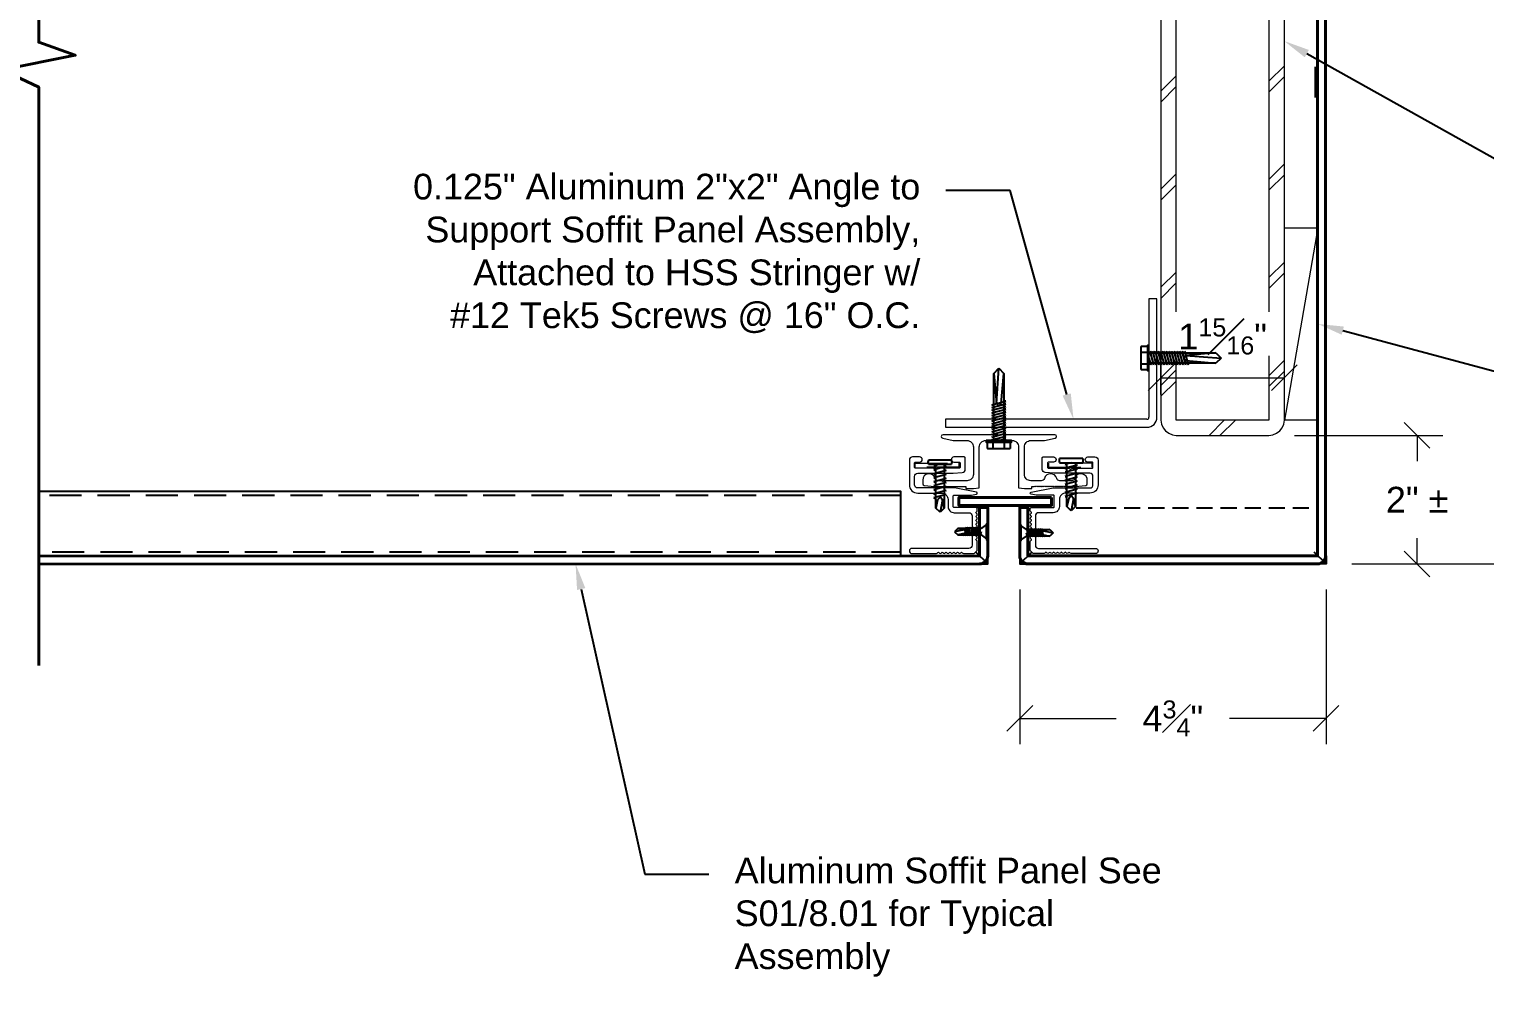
# Model space of a CAD drawing. Header units: inches. Extents: x -301 to 39679, y -468 to 370.
# Drawn here: x 589.85 to 612.51, y 79.91 to 94.74 of the extents above; entities that cross this region are included whole.
import ezdxf
from ezdxf import colors
from ezdxf.entities.mleader import LeaderData, LeaderLine
from ezdxf.math import Vec2, Vec3

# ---------------------------------------------------------------- set-up
doc = ezdxf.new("R2010")
doc.units = ezdxf.units.IN
doc.header["$MEASUREMENT"] = 0
doc.linetypes.add('DASHED', pattern=[0.75, 0.5, -0.25])
doc.linetypes.add('DASHED2', pattern=[0.375, 0.25, -0.125])
doc.layers.get('Defpoints').update_dxf_attribs({"color": 3})
for name, color, linetype, lineweight in [('NSE-By_Others', 252, 'Continuous', 0), ('NSE-Call-Outs', 51, 'Continuous', 13), ('NSE-Dimensions', 51, 'Continuous', 13), ('NSE-Furring 01', 30, 'Continuous', 18), ('NSE-Hardware', 111, 'Continuous', 25), ('NSE-Notes', 11, 'Continuous', 40), ('NSE-Panels 01', 1, 'Continuous', 40)]:
    doc.layers.add(name, color=color, linetype=linetype, lineweight=lineweight)
doc.layers.add('NSE-Construction', color=86, linetype='Continuous', plot=False)
doc.layers.add('Wipeouts', color=7, linetype='Continuous')
doc.styles.add('004 - NSSM - Standard', font='arial.ttf', dxfattribs={"height": 0.4})
doc.styles.add('3_0-0_TEXT', font='simplex.shx', dxfattribs={"width": 0.7, "height": 0.375})
doc.dimstyles.new('$$$FASTENER$$$', dxfattribs={"dimtxt": 0.375, "dimasz": 0, "dimexe": 0, "dimexo": 0, "dimgap": 0, "dimtad": 0, "dimtih": 1, "dimtoh": 1, "dimdec": 4, "dimzin": 3, "dimdsep": 46, "dimlunit": 4, "dimtxsty": '3_0-0_TEXT', "dimblk": 'NONE', "dimcen": 0, "dimclrd": 256, "dimclre": 256, "dimclrt": 256, "dimadec": 0, "dimazin": 0, "dimtfac": 0.375, "dimtdec": 4, "dimtofl": 0, "dimtmove": 1, "dimatfit": 3, "dimldrblk": 'NONE', "dimfxl": 1, "dimtolj": 1, "dimtzin": 0, "dimarcsym": 0})
doc.dimstyles.new('004 - NSSM - Standard$0', dxfattribs={"dimtxt": 0.4, "dimasz": 0.4, "dimexe": 0.4, "dimexo": 0.4, "dimgap": 0.4, "dimtad": 0, "dimdec": 4, "dimzin": 3, "dimdsep": 46, "dimlunit": 5, "dimtxsty": '004 - NSSM - Standard', "dimblk": 'OBLIQUE', "dimcen": 0.4, "dimclrd": 256, "dimclre": 256, "dimclrt": 256, "dimazin": 0, "dimtfac": 0.7, "dimtdec": 4, "dimtmove": 1, "dimatfit": 2, "dimfxl": 1, "dimtfill": 1, "dimtfillclr": 11, "dimfrac": 1, "dimtolj": 1, "dimtzin": 0, "dimlwd": 0, "dimlwe": 0, "dimarcsym": 0})

# ---------------------------------------------------------------- blocks, each defined once
blk = doc.blocks.new('*U49')
at = {"linetype": 'Continuous'}
blk.add_lwpolyline([(0.642, 1.543), (0.77, 1.543, -0.414214), (0.9, 1.413), (0.9, 1.041, 0.414214), (1, 0.941), (1.109, 0.941, -0.414214), (1.205, 0.845), (1.205, 0.616, 0.414214), (1.255, 0.566), (1.71, 0.566, 0.414214), (1.76, 0.616), (1.76, 1.503, -1), (1.84, 1.503), (1.84, 1.121, -0.302776), (1.827, 1.103, 0.666667), (1.827, 1.08, -0.666667), (1.827, 1.043, 0.666667), (1.827, 1.02, -0.666667), (1.827, 0.983, 0.666667), (1.827, 0.96, -0.666667), (1.827, 0.923, 0.666667), (1.827, 0.9, -0.666667), (1.827, 0.863, 0.666667), (1.827, 0.84, -0.666667), (1.827, 0.803, 0.666667), (1.827, 0.78, -0.666667), (1.827, 0.743, 0.666667), (1.827, 0.72, -0.302776), (1.84, 0.701), (1.84, 0.539, -0.198912), (1.835, 0.528), (1.797, 0.491, -0.198912), (1.786, 0.486), (1.654, 0.486, -0.302776), (1.636, 0.498, 0.666667), (1.612, 0.498, -0.666667), (1.576, 0.498, 0.666667), (1.552, 0.498, -0.666667), (1.516, 0.498, 0.666667), (1.492, 0.498, -0.666667), (1.456, 0.498, 0.666667), (1.432, 0.498, -0.666667), (1.396, 0.498, 0.666667), (1.372, 0.498, -0.666667), (1.336, 0.498, 0.666667), (1.312, 0.498, -0.666667), (1.276, 0.498, 0.666667), (1.252, 0.498, -0.666667), (1.216, 0.498, 0.666667), (1.192, 0.498, -0.302776), (1.174, 0.486), (1.141, 0.486, -0.414214), (1.125, 0.502), (1.125, 0.845, 0.414214), (1.109, 0.861), (0.948, 0.861, 0.414214), (0.932, 0.845), (0.932, 0.58, -0.045635), (0.931, 0.577), (0.917, 0.5, -0.832406), (0.883, 0.5), (0.82, 0.843, -0.045635), (0.82, 0.845), (0.82, 1.413, 0.414214), (0.77, 1.463), (0.642, 1.463, 0.414214), (0.592, 1.413), (0.592, 0.861, -0.01996), (0.592, 0.86), (0.581, 0.719, -0.391021), (0.531, 0.673), (0.354, 0.673, -0.414214), (0.338, 0.689), (0.338, 0.849, -1), (0.418, 0.849), (0.418, 0.769, 0.414214), (0.434, 0.753), (0.496, 0.753, 0.414214), (0.512, 0.769), (0.512, 1.086, -0.262938), (0.52, 1.1, 0.564932), (0.52, 1.125, -0.262938), (0.512, 1.139), (0.512, 1.447, 0.414214), (0.496, 1.463), (0.434, 1.463, 0.414214), (0.418, 1.447), (0.418, 1.383, -1), (0.338, 1.383), (0.338, 1.493, -0.414214), (0.388, 1.543), (0.706, 1.543)], format="xyb", dxfattribs=at)
at = {"linetype": 'DASHED', "lineweight": 0, "transparency": 16777216}
blk.add_lwpolyline([(0.496, 0.772), (0.496, 1.452), (0.434, 1.452), (0.434, 0.772)], close=True, dxfattribs=at)
blk = doc.blocks.new('_None')
blk = doc.blocks.new('*U48')
at = {"transparency": 16777216}
blk.add_lwpolyline([(0.798, -0.617), (0.806, -0.625), (0.798, -0.632), (0.806, -0.64), (0.798, -0.647), (0.806, -0.655), (0.798, -0.662), (0.806, -0.67), (0.798, -0.677), (0.806, -0.685), (0.798, -0.692), (0.806, -0.7), (0.798, -0.707), (0.806, -0.715), (0.798, -0.722), (0.806, -0.73), (0.798, -0.737), (0.806, -0.745), (0.798, -0.752), (0.806, -0.76), (0.798, -0.767), (0.806, -0.775), (0.798, -0.782), (0.806, -0.79), (0.798, -0.797), (0.806, -0.805), (0.798, -0.812), (0.806, -0.82), (0.798, -0.827), (0.806, -0.835), (0.798, -0.842), (0.806, -0.85), (0.798, -0.857), (0.806, -0.865), (0.798, -0.872), (0.806, -0.88), (0.798, -0.887), (0.806, -0.895), (0.798, -0.902), (0.806, -0.91), (0.798, -0.917), (0.806, -0.925), (0.798, -0.932), (0.806, -0.94), (0.798, -0.947), (0.806, -0.955), (0.798, -0.962), (0.806, -0.97), (0.798, -0.977), (0.806, -0.985), (0.798, -0.992), (0.806, -1), (0.798, -1.007), (0.806, -1.015), (0.798, -1.022), (0.806, -1.03), (0.798, -1.037), (0.806, -1.045), (0.798, -1.052), (0.806, -1.06), (0.798, -1.067), (0.806, -1.075), (0.798, -1.082), (0.806, -1.09), (0.798, -1.097), (0.806, -1.105), (0.798, -1.112), (0.806, -1.12), (0.798, -1.127), (0.806, -1.135), (0.798, -1.142), (0.806, -1.15), (0.798, -1.157), (0.806, -1.165), (0.806, -1.187), (0.789, -1.35, -0.383421), (0.761, -1.375), (0.716, -1.375, -0.918526), (0.679, -1.179, 0.337188), (0.716, -1.131), (0.716, -0.948, 0.337188), (0.679, -0.9, -0.760886), (0.679, -0.707, 0.337188), (0.716, -0.659), (0.716, -0.497, 0.414214), (0.616, -0.397), (0.19, -0.397, 0.414214), (0.09, -0.497), (0.09, -0.71), (0.055, -0.875, -0.900068), (0, -0.87), (0, -0.015, 1), (0, 0.015), (0, 0.87, -0.900068), (0.055, 0.875), (0.09, 0.71), (0.09, 0.497, 0.414214), (0.19, 0.397), (0.616, 0.397, 0.414214), (0.716, 0.497), (0.716, 0.835, 1), (0.716, 0.855), (0.716, 0.869, 1), (0.716, 0.889), (0.716, 0.943, 0.337188), (0.679, 0.991, -0.873386), (0.706, 1.187), (0.761, 1.187, -0.383421), (0.789, 1.163), (0.806, 1), (0.806, 0.513), (0.836, 0.513), (0.836, 0.397), (0.825, 0.307), (0.19, 0.307, 0.414214), (0.09, 0.207), (0.09, 0.015, 1), (0.09, -0.015), (0.09, -0.207, 0.414214), (0.19, -0.307), (0.825, -0.307), (0.836, -0.397), (0.836, -0.513), (0.806, -0.513), (0.806, -0.55), (0.798, -0.557), (0.806, -0.565), (0.798, -0.572), (0.806, -0.58), (0.798, -0.587), (0.806, -0.595), (0.798, -0.602), (0.806, -0.61)], format="xyb", close=True, dxfattribs=at)
blk = doc.blocks.new('_Oblique')
at = {"color": 0, "linetype": 'ByBlock', "lineweight": -2}
blk.add_line((-0.5, -0.5), (0.5, 0.5), dxfattribs=at)
blk = doc.blocks.new('*D319')
at = {"layer": 'Defpoints', "color": 0, "transparency": 16777216}
for p in [(610.029, 104.805), (622.499, 104.805), (610.035, 86.416)]:
    blk.add_point(p, dxfattribs=at)
at = {"layer": 'NSE-Dimensions', "color": 51, "lineweight": 0, "transparency": 16777216}
for p, q in [((610.429, 104.805), (622.899, 104.805)), ((622.499, 104.805), (622.499, 96.3)), ((622.499, 86.416), (622.499, 94.921)), ((610.435, 86.416), (622.899, 86.416))]:
    blk.add_line(p, q, dxfattribs=at)
at = {"layer": 'NSE-Dimensions', "color": 51, "lineweight": 0, "transparency": 16777216, "xscale": 0.4, "yscale": 0.4, "zscale": 0.4}
for p, rotation in [((622.499, 104.805), 90), ((622.499, 86.416), 270)]:
    blk.add_blockref('_Oblique', p, dxfattribs=dict(at, rotation=rotation))
at = {"layer": 'NSE-Dimensions', "transparency": 16777216, "insert": (622.499, 95.611), "char_height": 0.4, "attachment_point": 5, "style": '004 - NSSM - Standard', "bg_fill": 3, "box_fill_scale": 1.25, "bg_fill_color": 256, "bg_fill_true_color": 13158600, "bg_fill_transparency": 0}
blk.add_mtext('\\A1;FV 18{\\H0.7x;\\S3#8;}"', dxfattribs=at)
blk = doc.blocks.new('*D325')
at = {"layer": 'Defpoints', "color": 0, "transparency": 16777216}
for p in [(609.143, 88.416), (610.035, 86.416), (611.453, 86.416)]:
    blk.add_point(p, dxfattribs=at)
at = {"layer": 'NSE-Dimensions', "color": 51, "lineweight": 0, "transparency": 16777216}
for p, q in [((609.543, 88.416), (611.853, 88.416)), ((611.453, 88.416), (611.453, 88.017)), ((611.453, 86.416), (611.453, 86.815)), ((610.435, 86.416), (611.853, 86.416))]:
    blk.add_line(p, q, dxfattribs=at)
at = {"layer": 'NSE-Dimensions', "color": 51, "lineweight": 0, "transparency": 16777216, "xscale": 0.4, "yscale": 0.4, "zscale": 0.4}
for p, rotation in [((611.453, 88.416), 90), ((611.453, 86.416), 270)]:
    blk.add_blockref('_Oblique', p, dxfattribs=dict(at, rotation=rotation))
at = {"layer": 'NSE-Dimensions', "transparency": 16777216, "insert": (611.453, 87.416), "char_height": 0.4, "attachment_point": 5, "style": '004 - NSSM - Standard', "bg_fill": 3, "box_fill_scale": 1.25, "bg_fill_color": 256, "bg_fill_true_color": 13158600, "bg_fill_transparency": 0}
blk.add_mtext('\\A1;2" %%P', dxfattribs=at)
blk = doc.blocks.new('*D320')
at = {"layer": 'Defpoints', "color": 0, "transparency": 16777216}
for p in [(605.27, 86.416), (610.035, 86.416), (610.035, 84.013)]:
    blk.add_point(p, dxfattribs=at)
at = {"layer": 'NSE-Dimensions', "color": 51, "lineweight": 0, "transparency": 16777216}
for p, q in [((605.27, 86.016), (605.27, 83.613)), ((610.035, 86.016), (610.035, 83.613)), ((605.27, 84.013), (606.77, 84.013)), ((610.035, 84.013), (608.535, 84.013))]:
    blk.add_line(p, q, dxfattribs=at)
at = {"layer": 'NSE-Dimensions', "color": 51, "lineweight": 0, "transparency": 16777216, "xscale": 0.4, "yscale": 0.4, "zscale": 0.4, "rotation": 180}
blk.add_blockref('_Oblique', (605.27, 84.013), dxfattribs=at)
at = {"layer": 'NSE-Dimensions', "color": 51, "lineweight": 0, "transparency": 16777216, "xscale": 0.4, "yscale": 0.4, "zscale": 0.4}
blk.add_blockref('_Oblique', (610.035, 84.013), dxfattribs=at)
at = {"layer": 'NSE-Dimensions', "transparency": 16777216, "insert": (607.652, 84.013), "char_height": 0.4, "attachment_point": 5, "style": '004 - NSSM - Standard', "bg_fill": 3, "box_fill_scale": 1.25, "bg_fill_color": 256, "bg_fill_true_color": 13158600, "bg_fill_transparency": 0}
blk.add_mtext('\\A1;4{\\H0.7x;\\S3#4;}"', dxfattribs=at)
blk = doc.blocks.new('*D326')
at = {"layer": 'Defpoints', "color": 0, "transparency": 16777216}
for p in [(609.387, 89.312), (607.467, 88.653), (609.387, 88.653)]:
    blk.add_point(p, dxfattribs=at)
at = {"layer": 'NSE-Construction', "lineweight": 0, "transparency": 16777216}
for p, q in [((607.467, 89.053), (607.467, 89.712)), ((609.387, 89.053), (609.387, 89.712)), ((607.467, 89.312), (609.387, 89.312))]:
    blk.add_line(p, q, dxfattribs=at)
at = {"layer": 'NSE-Construction', "lineweight": 0, "transparency": 16777216, "xscale": 0.4, "yscale": 0.4, "zscale": 0.4, "rotation": 180}
blk.add_blockref('_Oblique', (607.467, 89.312), dxfattribs=at)
at = {"layer": 'NSE-Construction', "lineweight": 0, "transparency": 16777216, "xscale": 0.4, "yscale": 0.4, "zscale": 0.4}
blk.add_blockref('_Oblique', (609.387, 89.312), dxfattribs=at)
at = {"layer": 'NSE-Construction', "transparency": 16777216, "insert": (608.427, 89.955), "char_height": 0.4, "attachment_point": 5, "style": '004 - NSSM - Standard', "bg_fill": 3, "box_fill_scale": 1.25, "bg_fill_color": 256, "bg_fill_true_color": 13158600, "bg_fill_transparency": 0}
blk.add_mtext('\\A1;1{\\H0.7x;\\S15#16;}"', dxfattribs=at)
blk = doc.blocks.new('*U153')
blk.add_line((0.523, 2.992), (0, 0))
blk.add_lwpolyline([(0.523, 2.992), (0.523, 0), (0, 0), (0, 2.992)], close=True)
blk = doc.blocks.new('*U330')
for p, q in [((0, 2), (-0.125, 2)), ((-0.125, 2), (-0.125, 0.156)), ((0, 0.156), (0, 2)), ((-0.156, 0.125), (-3.289, 0.125)), ((-3.289, 0.125), (-3.289, 0)), ((-3.289, 0), (-0.156, 0))]:
    blk.add_line(p, q)
for radius in [0.156, 0.031]:
    blk.add_arc((-0.156, 0.156), radius, 270, 360)
blk = doc.blocks.new('*U339')
blk.add_lwpolyline([(0, 0), (88.958, 0), (88.958, 1), (0, 1)], close=True)
at = {"linetype": 'DASHED'}
blk.add_lwpolyline([(0, 0.062), (88.958, 0.062), (88.958, 0.938), (0, 0.938)], close=True, dxfattribs=at)
blk = doc.blocks.new('*U336')
blk.add_wipeout([(0, 9.315), (0, 0.315), (0.569, 0.112), (-0.569, -0.112), (0, -0.383), (0, -9.383), (-1.282, -9.387), (-1.251, 9.311)]).dxf.layer = 'Wipeouts'
blk.add_lwpolyline([(0, -9.383), (0, -0.383), (-0.569, -0.112), (0.569, 0.112), (0, 0.315), (0, 9.315)])
blk = doc.blocks.new('*U31')
for points in [[(-0.011, 0.18), (-0.011, -0.18)], [(0.052, -0.18), (0.052, 0.18)]]:
    blk.add_lwpolyline(points)
for centre, start, end in [((0.02, 0.117), 63.732, 116.268), ((0.02, -0.117), 243.732, 296.268)]:
    blk.add_arc(centre, 0.0706, start, end)
for points in [[(0.052, 0.065), (0.735, 0.065), (0.802, 0), (0.735, -0.065), (0.052, -0.065), (0.052, 0.065)], [(0.735, 0.065), (0.607, 0.037), (0.569, 0), (0.607, -0.037), (0.735, -0.065)], [(0.607, 0.037), (0.802, 0)]]:
    blk.add_leader(points, dimstyle='$$$FASTENER$$$')
at = {"has_arrowhead": 0}
for points in [[(0.081, 0.065), (0.089, 0.095), (0.14, -0.095), (0.148, -0.065)], [(0.143, 0.065), (0.151, 0.095), (0.202, -0.095), (0.21, -0.065)], [(0.206, 0.065), (0.214, 0.095), (0.265, -0.095), (0.273, -0.065)], [(0.268, 0.065), (0.276, 0.095), (0.327, -0.095), (0.335, -0.065)], [(0.331, 0.065), (0.339, 0.095), (0.39, -0.095), (0.398, -0.065)], [(0.393, 0.065), (0.401, 0.095), (0.452, -0.095), (0.46, -0.065)], [(0.456, 0.065), (0.464, 0.095), (0.515, -0.095), (0.523, -0.065)], [(0.518, 0.065), (0.526, 0.095), (0.577, -0.095), (0.585, -0.065)], [(0.052, 0), (0.077, -0.095), (0.085, -0.065)]]:
    blk.add_leader(points, dimstyle='$$$FASTENER$$$', dxfattribs=at)
blk = doc.blocks.new('*U149')
for p, q in [((-0.061, 0.09), (0.028, 0.09)), ((-0.061, -0.09), (0.028, -0.09))]:
    blk.add_line(p, q)
for points in [[(0.028, 0.181), (-0.061, 0.181, 0.414214), (-0.073, 0.168), (-0.073, -0.168, 0.414214), (-0.061, -0.18), (0.028, -0.18)], [(-0.073, 0.103, 0.414214), (-0.061, 0.09, 0.414214), (-0.073, 0.078)], [(-0.073, -0.078, 0.414214), (-0.061, -0.09, 0.414214), (-0.073, -0.103)]]:
    blk.add_lwpolyline(points, format="xyb")
blk.add_lwpolyline([(0.052, 0.196), (0.028, 0.196), (0.028, -0.196), (0.052, -0.196)], close=True)
for points in [[(0.052, 0.08), (1.094, 0.08), (1.177, 0), (1.094, -0.08), (0.052, -0.08), (0.052, 0.08)], [(1.094, 0.08), (0.628, 0.038), (0.59, 0), (0.628, -0.038), (1.094, -0.08)], [(0.628, 0.038), (1.177, 0)]]:
    blk.add_leader(points, dimstyle='$$$FASTENER$$$')
at = {"has_arrowhead": 0}
for points in [[(0.057, 0.08), (0.064, 0.108), (0.122, -0.108), (0.13, -0.08)], [(0.099, 0.08), (0.106, 0.108), (0.164, -0.108), (0.171, -0.08)], [(0.14, 0.08), (0.148, 0.108), (0.206, -0.108), (0.213, -0.08)], [(0.182, 0.08), (0.189, 0.108), (0.247, -0.108), (0.255, -0.08)], [(0.224, 0.08), (0.231, 0.108), (0.289, -0.108), (0.296, -0.08)], [(0.265, 0.08), (0.273, 0.108), (0.331, -0.108), (0.338, -0.08)], [(0.307, 0.08), (0.314, 0.108), (0.372, -0.108), (0.38, -0.08)], [(0.349, 0.08), (0.356, 0.108), (0.414, -0.108), (0.421, -0.08)], [(0.39, 0.08), (0.398, 0.108), (0.456, -0.108), (0.463, -0.08)], [(0.432, 0.08), (0.439, 0.108), (0.497, -0.108), (0.505, -0.08)], [(0.474, 0.08), (0.481, 0.108), (0.539, -0.108), (0.546, -0.08)], [(0.515, 0.08), (0.523, 0.108), (0.581, -0.108), (0.588, -0.08)], [(0.557, 0.08), (0.564, 0.108), (0.622, -0.108), (0.63, -0.08)], [(0.599, 0.08), (0.606, 0.108), (0.664, -0.108), (0.671, -0.08)], [(0.052, 0), (0.081, -0.108), (0.088, -0.08)]]:
    blk.add_leader(points, dimstyle='$$$FASTENER$$$', dxfattribs=at)
blk = doc.blocks.new('*U30')
blk.add_lwpolyline([(0.035, -0.125), (0.035, 0.125), (0.052, 0.125), (0.052, -0.125)], close=True)
for points in [[(0.052, 0.11), (0.136, 0.05), (0.5, 0.05), (0.552, 0), (0.5, -0.05), (0.136, -0.05), (0.052, -0.11), (0.052, 0.11)], [(0.5, 0.05), (0.402, 0.029), (0.373, 0), (0.402, -0.029), (0.5, -0.05)], [(0.402, 0.029), (0.552, 0)]]:
    blk.add_leader(points, dimstyle='$$$FASTENER$$$')
at = {"has_arrowhead": 0}
for points in [[(0.143, 0.05), (0.148, 0.069), (0.184, -0.063), (0.187, -0.051)], [(0.175, 0.05), (0.18, 0.069), (0.215, -0.063), (0.218, -0.051)], [(0.206, 0.05), (0.211, 0.069), (0.246, -0.063), (0.25, -0.051)], [(0.237, 0.05), (0.242, 0.069), (0.278, -0.063), (0.281, -0.051)], [(0.268, 0.05), (0.273, 0.069), (0.309, -0.063), (0.312, -0.051)], [(0.3, 0.05), (0.305, 0.069), (0.34, -0.063), (0.343, -0.051)], [(0.331, 0.05), (0.336, 0.069), (0.371, -0.063), (0.375, -0.051)], [(0.362, 0.05), (0.367, 0.069), (0.403, -0.063), (0.406, -0.051)], [(0.136, 0), (0.153, -0.063), (0.156, -0.051)]]:
    blk.add_leader(points, dimstyle='$$$FASTENER$$$', dxfattribs=at)
blk = doc.blocks.new('*U335')
blk.add_lwpolyline([(91.581, -0.119), (0.125, -0.125), (0.125, -0.876), (0, -0.876), (0, -0.125, -0.414214), (0.125, 0), (91.581, 0.006, -0.414214), (91.706, -0.119)], format="xyb")
at = {"layer": 'Defpoints'}
for p, q in [((0, 0), (0.185, -0.185)), ((0.125, -0.876), (0.178, -0.876))]:
    blk.add_line(p, q, dxfattribs=at)
blk.add_lwpolyline([(0.125, 0), (0, 0), (0, -0.125)], dxfattribs=at)
at = {"layer": 'NSE-Hardware', "xscale": -1, "rotation": 180}
blk.add_blockref('*U30', (-0.035, -0.501), dxfattribs=at)

msp = doc.modelspace()

# ---------------------------------------------------------------- linework, layer by layer
at = {"color": 8, "linetype": 'DASHED2'}
msp.add_line((606.14478, 87.29144), (609.87749, 87.29144), dxfattribs=at)
at = {"layer": 'NSE-By_Others'}
msp.add_lwpolyline([(607.70344, 88.65323), (607.70344, 99.68638), (609.14338, 99.68638), (609.14338, 88.65323)], close=True, dxfattribs=at)
for points in [[(609.14338, 93.92661), (609.38657, 94.1634)], [(607.46665, 93.77302), (607.70344, 94.00981)], [(607.46665, 93.60023), (607.70344, 93.84342)], [(609.14338, 93.75382), (609.38657, 93.99701)], [(607.46665, 92.24348), (607.70344, 92.48667)], [(609.14338, 92.39708), (609.38657, 92.64027)], [(609.14338, 92.23068), (609.38657, 92.46747)], [(607.46665, 92.07709), (607.70344, 92.31388)], [(609.14338, 90.87394), (609.38657, 91.11073)], [(607.46665, 90.72034), (607.70344, 90.95713)], [(609.14338, 90.70115), (609.38657, 90.94434)], [(607.46665, 90.54755), (607.70344, 90.79074)], [(609.14338, 89.3444), (609.38657, 89.58759)], [(607.46665, 89.19081), (607.70344, 89.434)], [(609.14338, 89.17801), (609.38657, 89.4148)], [(607.46665, 89.02441), (607.70344, 89.2612)], [(608.21542, 88.41644), (608.45221, 88.65323)], [(608.38181, 88.41644), (608.625, 88.65323)]]:
    msp.add_lwpolyline(points, dxfattribs=at)
at = {"layer": 'NSE-Construction'}
msp.add_lwpolyline([(609.86655, 94.1506), (609.86655, 93.67062)], dxfattribs=at)
at = {"layer": 'NSE-Panels 01'}
msp.add_lwpolyline([(605.76372, 87.45198), (605.76372, 87.32698), (604.32253, 87.32698), (604.32253, 87.45198)], close=True, dxfattribs=at)

# ---------------------------------------------------------------- block references
at = {"layer": 'NSE-Furring 01', "xscale": -1, "rotation": 90}
for name, p in [('*U48', (604.94499, 88.42573)), ('*U49', (605.09391, 88.41781))]:
    msp.add_blockref(name, p, dxfattribs=at)
at = {"layer": 'NSE-Furring 01', "rotation": 269.9999999999999}
msp.add_blockref('*U49', (604.94566, 88.41774), dxfattribs=at)
at = {"layer": 'NSE-Hardware'}
for name, p, rotation in [('*U149', (604.9435, 88.28411), 90), ('*U31', (604.0282, 88.02135), 270), ('*U31', (606.06889, 88.04347), 270)]:
    msp.add_blockref(name, p, dxfattribs=dict(at, rotation=rotation))
for name, p in [('*U339', (514.46033, 86.54144)), ('*U30', (605.23511, 86.90012))]:
    msp.add_blockref(name, p, dxfattribs=at)
at = {"layer": 'NSE-Panels 01', "rotation": 180}
msp.add_blockref('*U335', (604.76978, 86.41644), dxfattribs=at)

# ---------------------------------------------------------------- dimensions: what is measured, and where the dimension line sits
at = {"layer": 'NSE-Dimensions'}
dim = msp.add_linear_dim(base=(622.4994, 104.80457), p1=(610.03499, 86.41644), p2=(610.02859, 104.80457), angle=90, text='FV <>', dimstyle='004 - NSSM - Standard$0', override={"dimtih": 1, "dimtoh": 1, "dimlunit": 5, "dimpost": '"', "dimclrd": 51, "dimclre": 51, "dimadec": 0}, dxfattribs=at)
dim.commit()
dim.dimension.update_dxf_attribs({"geometry": '*D319', "text_midpoint": (622.4994, 95.6105)})

# ---------------------------------------------------------------- next in the draw order: block references
at = {"layer": 'NSE-Notes'}
msp.add_blockref('*U336', (590.00104, 94.21687), dxfattribs=at)

# ---------------------------------------------------------------- next in the draw order: dimensions: what is measured, and where the dimension line sits
at = {"layer": 'NSE-Dimensions'}
dim = msp.add_linear_dim(base=(611.45348, 86.41637), p1=(609.14338, 88.41644), p2=(610.03493, 86.41637), angle=90, text='<> %%P', dimstyle='004 - NSSM - Standard$0', override={"dimtih": 1, "dimtoh": 1, "dimlunit": 4, "dimpost": '', "dimclrd": 51, "dimclre": 51, "dimadec": 0}, dxfattribs=at)
dim.commit()
dim.dimension.update_dxf_attribs({"geometry": '*D325', "text_midpoint": (611.45348, 87.41644), "dimtype": 160})

# ---------------------------------------------------------------- next in the draw order: leaders
at = {"layer": 'NSE-Call-Outs'}
ml = msp.add_multileader_mtext('Standard', dxfattribs=at)
ml.set_content('0.125" Aluminum 2"x2" Angle to Support Soffit Panel Assembly, Attached to HSS Stringer w/ #12 Tek5 Screws @ 16" O.C. ', color=256, style='004 - NSSM - Standard')
ml.set_leader_properties(color=256)
ml.build(insert=Vec2(0, 0))
ml.multileader.update_dxf_attribs({"dogleg_length": 1, "arrow_head_size": 0.4})
ctx = ml.context
ctx.base_point, ctx.char_height, ctx.arrow_head_size, ctx.landing_gap_size, ctx.plane_origin = Vec3(595.46961, 92.22689), 0.4, 0.4, 0.4, Vec3(581.40757, 100.10005)
ctx.text_align_type = 2
notes = []
notes.append((ctx, [(0, (1, 1, 0), (605.12064, 92.22689), (-1, 0), 1, [(0, [(606.10618, 88.66637)], 0, [])])]))
ctx.mtext.insert, ctx.mtext.width, ctx.mtext.defined_height, ctx.mtext.alignment, ctx.mtext.flow_direction = Vec3(603.72064, 92.48569), 8, 1.61676, 3, 5
ctx.mtext.has_bg_fill, ctx.mtext.bg_color, ctx.mtext.bg_scale_factor, ctx.mtext.bg_transparency, ctx.mtext.use_window_bg_color = 1, -1027028792, 1.5, 0, 1
for ctx, leaders in notes:
    for number, flags, end, landing, length, lines in leaders:
        leader = LeaderData()
        leader.index, (leader.has_last_leader_line, leader.has_dogleg_vector, leader.attachment_direction) = number, flags
        leader.last_leader_point, leader.dogleg_vector, leader.dogleg_length = Vec3(end), Vec3(landing), length
        for number, points, colour, breaks in lines:
            line = LeaderLine()
            line.index, line.vertices, line.color, line.breaks = number, Vec3.list(points), colors.encode_raw_color(colour), breaks
            leader.lines.append(line)
        ctx.leaders.append(leader)

# ---------------------------------------------------------------- next in the draw order: linework, layer by layer
at = {"layer": 'NSE-By_Others'}
msp.add_lwpolyline([(607.46665, 99.68638), (607.46665, 88.65323), (607.47305, 88.58923), (607.49865, 88.53163), (607.53704, 88.48684), (607.58824, 88.44844), (607.64584, 88.42284), (607.70344, 88.41644), (609.14338, 88.41644), (609.20738, 88.42284), (609.26497, 88.44844), (609.31617, 88.48684), (609.35457, 88.53163), (609.38017, 88.58923), (609.38657, 88.65323), (609.38657, 99.68638)], dxfattribs=at)
at = {"layer": 'NSE-Panels 01'}
msp.add_lwpolyline([(610.03493, 86.54137), (610.03493, 86.54137)], close=True, dxfattribs=at)

# ---------------------------------------------------------------- next in the draw order: dimensions: what is measured, and where the dimension line sits
at = {"layer": 'NSE-Dimensions'}
dim = msp.add_linear_dim(base=(610.03499, 84.01332), p1=(605.26978, 86.41644), p2=(610.03499, 86.41644), dimstyle='004 - NSSM - Standard$0', override={"dimtih": 1, "dimtoh": 1, "dimlunit": 4, "dimpost": '', "dimclrd": 51, "dimclre": 51, "dimadec": 0}, dxfattribs=at)
dim.commit()
dim.dimension.update_dxf_attribs({"geometry": '*D320', "text_midpoint": (607.65239, 84.01332)})

# ---------------------------------------------------------------- next in the draw order: linework, layer by layer
at = {"layer": 'Defpoints'}
for p, q in [((605.26978, 86.41637), (605.45507, 86.60165)), ((610.03493, 86.41637), (609.84964, 86.60165))]:
    msp.add_line(p, q, dxfattribs=at)
for points in [[(605.26978, 86.54137), (605.26978, 86.41637), (605.39478, 86.41637)], [(610.03493, 86.54137), (610.03493, 86.41637), (609.90993, 86.41637)]]:
    msp.add_lwpolyline(points, dxfattribs=at)

# ---------------------------------------------------------------- next in the draw order: dimensions: what is measured, and where the dimension line sits
at = {"layer": 'NSE-Construction'}
dim = msp.add_linear_dim(base=(609.38657, 89.31208), p1=(607.46665, 88.65323), p2=(609.38657, 88.65323), dimstyle='004 - NSSM - Standard$0', override={"dimpost": '"'}, dxfattribs=at)
dim.commit()
dim.dimension.update_dxf_attribs({"geometry": '*D326', "text_midpoint": (608.42661, 89.95462), "dimtype": 160})

# ---------------------------------------------------------------- next in the draw order: leaders
at = {"layer": 'NSE-Call-Outs'}
ml = msp.add_multileader_mtext('Standard', dxfattribs=at)
ml.set_content('\\A1;{\\H1x;HSS Steel Stair Stringer,\\Pnot by Northshore}', color=256, style='004 - NSSM - Standard')
ml.set_leader_properties(color=256)
ml.build(insert=Vec2(0, 0))
ml.multileader.update_dxf_attribs({"dogleg_length": 1, "arrow_head_size": 0.4})
ctx = ml.context
ctx.base_point, ctx.char_height, ctx.arrow_head_size, ctx.landing_gap_size, ctx.plane_origin = Vec3(613.71627, 92.69122), 0.4, 0.4, 0.4, Vec3(601.10869, 91.2466)
notes = []
notes.append((ctx, [(1, (1, 1, 0), (612.71627, 92.69122), (1, 0), 1, [(0, [(609.38657, 94.5495)], 0, [])])]))
ctx.mtext.insert, ctx.mtext.width, ctx.mtext.defined_height, ctx.mtext.flow_direction = Vec3(614.11627, 92.95002), 8, 0.66324, 5
ctx.mtext.has_bg_fill, ctx.mtext.bg_color, ctx.mtext.bg_scale_factor, ctx.mtext.bg_transparency, ctx.mtext.use_window_bg_color = 1, -1027028792, 1.5, 0, 1
for ctx, leaders in notes:
    for number, flags, end, landing, length, lines in leaders:
        leader = LeaderData()
        leader.index, (leader.has_last_leader_line, leader.has_dogleg_vector, leader.attachment_direction) = number, flags
        leader.last_leader_point, leader.dogleg_vector, leader.dogleg_length = Vec3(end), Vec3(landing), length
        for number, points, colour, breaks in lines:
            line = LeaderLine()
            line.index, line.vertices, line.color, line.breaks = number, Vec3.list(points), colors.encode_raw_color(colour), breaks
            leader.lines.append(line)
        ctx.leaders.append(leader)

# ---------------------------------------------------------------- next in the draw order: linework, layer by layer
at = {"layer": 'NSE-Panels 01'}
msp.add_lwpolyline([(609.11091, 104.30457), (608.98591, 104.30457), (608.98591, 104.67957, -0.41421356), (609.11091, 104.80457), (609.90359, 104.80457, -0.41421356), (610.02859, 104.67957), (610.02856, 86.54137, -0.41421301), (609.90356, 86.41637), (605.39478, 86.41637, -0.41421356), (605.26978, 86.54137), (605.26978, 87.29274), (605.39478, 87.29274), (605.39478, 86.54137), (609.90356, 86.54137), (609.90359, 104.67957), (609.11091, 104.67957), (609.11091, 104.30457)], format="xyb", dxfattribs=at)

# ---------------------------------------------------------------- next in the draw order: block references
at = {"layer": 'NSE-By_Others'}
msp.add_blockref('*U153', (609.38657, 88.65323), dxfattribs=at)
at = {"layer": 'NSE-Furring 01'}
msp.add_blockref('*U330', (607.40415, 88.54137), dxfattribs=at)
at = {"layer": 'NSE-Hardware'}
msp.add_blockref('*U149', (607.22753, 89.61937), dxfattribs=at)

# ---------------------------------------------------------------- next in the draw order: leaders
at = {"layer": 'NSE-Call-Outs'}
ml = msp.add_multileader_mtext('Standard', dxfattribs=at)
ml.set_content('\\A1;Furring or Shim as Needed', color=256, style='004 - NSSM - Standard')
ml.set_leader_properties(color=256)
ml.build(insert=Vec2(0, 0))
ml.multileader.update_dxf_attribs({"dogleg_length": 1, "arrow_head_size": 0.4})
ctx = ml.context
ctx.base_point, ctx.char_height, ctx.arrow_head_size, ctx.landing_gap_size, ctx.plane_origin = Vec3(613.71627, 89.39727), 0.4, 0.4, 0.4, Vec3(601.10869, 88.36723)
notes = []
notes.append((ctx, [(1, (1, 1, 0), (612.71627, 89.39727), (1, 0), 1, [(0, [(609.90994, 90.14899)], 0, [])])]))
ctx.mtext.insert, ctx.mtext.width, ctx.mtext.defined_height, ctx.mtext.flow_direction = Vec3(614.11627, 89.65607), 8, 0.66324, 5
ctx.mtext.has_bg_fill, ctx.mtext.bg_color, ctx.mtext.bg_scale_factor, ctx.mtext.bg_transparency, ctx.mtext.use_window_bg_color = 1, -1027028792, 1.5, 0, 1
ml = msp.add_multileader_mtext('Standard', dxfattribs=at)
ml.set_content('Aluminum Soffit Panel See S01/8.01 for Typical Assembly', color=256, style='004 - NSSM - Standard')
ml.set_leader_properties(color=256)
ml.build(insert=Vec2(0, 0))
ml.multileader.update_dxf_attribs({"dogleg_length": 1, "arrow_head_size": 0.4})
ctx = ml.context
ctx.base_point, ctx.char_height, ctx.arrow_head_size, ctx.landing_gap_size, ctx.plane_origin = Vec3(600.43249, 81.58972), 0.4, 0.4, 0.4, Vec3(578.11833, 96.07756)
notes.append((ctx, [(1, (1, 1, 0), (599.43249, 81.58972), (1, 0), 1, [(0, [(598.3565, 86.41637)], 0, [])])]))
ctx.mtext.insert, ctx.mtext.width, ctx.mtext.defined_height, ctx.mtext.flow_direction = Vec3(600.83249, 81.84852), 7.4536312, 1.61676, 5
ctx.mtext.has_bg_fill, ctx.mtext.bg_color, ctx.mtext.bg_scale_factor, ctx.mtext.bg_transparency, ctx.mtext.use_window_bg_color = 1, -1027028792, 1.5, 0, 1
for ctx, leaders in notes:
    for number, flags, end, landing, length, lines in leaders:
        leader = LeaderData()
        leader.index, (leader.has_last_leader_line, leader.has_dogleg_vector, leader.attachment_direction) = number, flags
        leader.last_leader_point, leader.dogleg_vector, leader.dogleg_length = Vec3(end), Vec3(landing), length
        for number, points, colour, breaks in lines:
            line = LeaderLine()
            line.index, line.vertices, line.color, line.breaks = number, Vec3.list(points), colors.encode_raw_color(colour), breaks
            leader.lines.append(line)
        ctx.leaders.append(leader)

doc.saveas('drawing.dxf')
